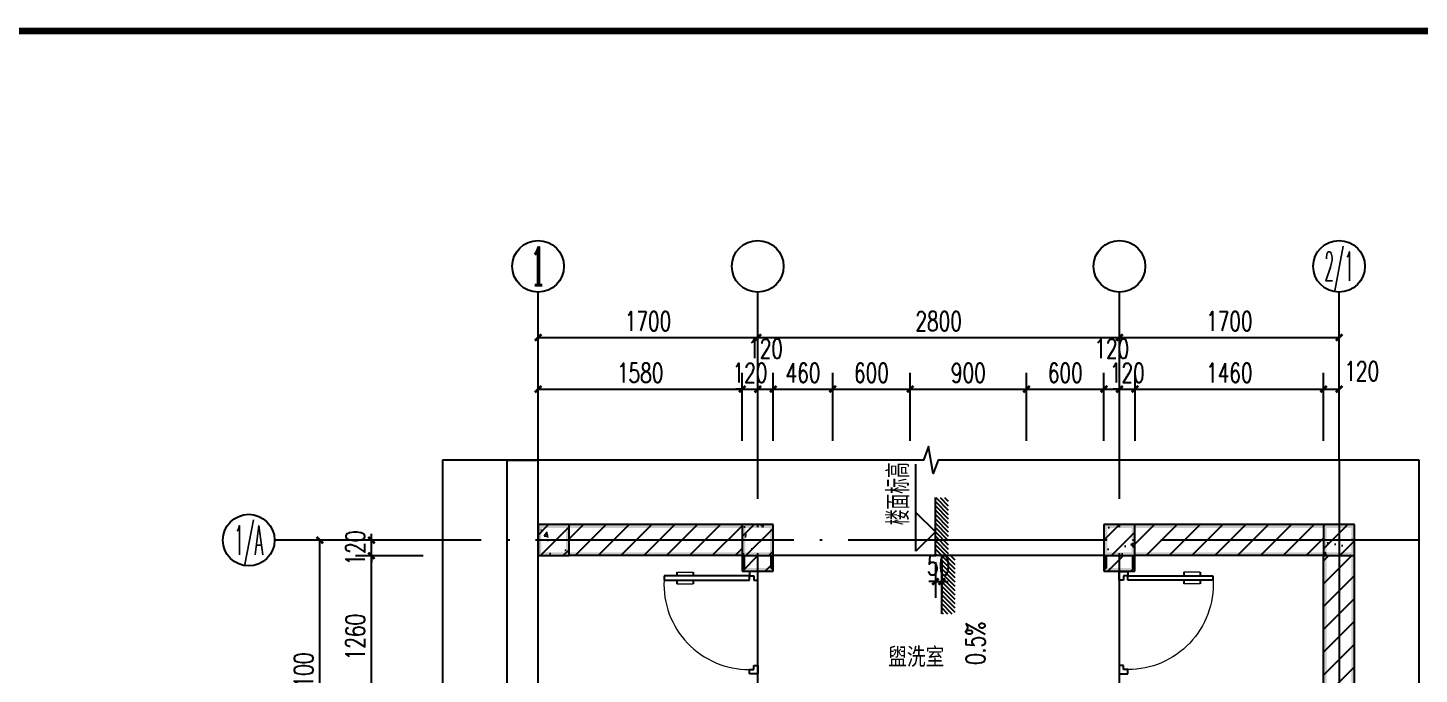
# Model space of a CAD drawing. Extents: x 13276711 to 13543385, y -848943 to -68012.
# Drawn here: x 13521369 to 13532139, y -824722 to -819718 of the extents above; entities that cross this region are included whole.
import ezdxf
from ezdxf.enums import TextEntityAlignment as Align

# ---------------------------------------------------------------- set-up
doc = ezdxf.new("R2010")
doc.units = 0
doc.header["$LTSCALE"] = 1000
doc.header["$MEASUREMENT"] = 0
doc.linetypes.add('DOTE', pattern=[2.42, 2, -0.2, 0.02, -0.2])
for name, color, linetype in [('AXIS', 3, 'Continuous'), ('AXIS_TEXT', 7, 'Continuous'), ('COLUMN', 2, 'Continuous'), ('DIM_ELEV', 3, 'Continuous'), ('DIM_SYMB', 3, 'Continuous'), ('DOTE', 1, 'DOTE'), ('PUB_DIM', 3, 'Continuous'), ('PUB_HATCH', 8, 'Continuous'), ('PUB_TEXT', 7, 'Continuous'), ('PUB_WALL', 9, 'Continuous'), ('TK', 4, 'Continuous'), ('WALL', 9, 'Continuous'), ('WALL-PARAPET', 6, 'Continuous'), ('WINDOW', 4, 'Continuous'), ('填充', 251, 'Continuous'), ('看线', 149, 'Continuous')]:
    doc.layers.add(name, color=color, linetype=linetype)
doc.styles.add('_TCH_AXIS', font='COMPLEX', dxfattribs={"bigfont": 'GBCBIG'})
doc.styles.add('_TCH_DIM', font='SIMPLEX', dxfattribs={"bigfont": 'GBCBIG'})
doc.styles.add('_TCH_DIM_T3', font='SIMPLEX', dxfattribs={"width": 0.705882, "bigfont": 'GBCBIG'})
doc.styles.add('COMPLEX', font='COMPLEX')
doc.styles.add('YAYA', font='', dxfattribs={"width": 0.8, "height": 1})
doc.styles.get('YAYA').set_extended_font_data('SimSun')
doc.dimstyles.new('_TCH_ARCH&&50', dxfattribs={"dimtxt": 148.75, "dimasz": 50, "dimexe": 125, "dimexo": 150, "dimgap": 50, "dimtad": 1, "dimdec": 0, "dimzin": 0, "dimdsep": 46, "dimtxsty": '_TCH_DIM_T3', "dimblk": 'ARCHTICK', "dimcen": 0.09, "dimclrt": 7, "dimazin": 2, "dimtfac": 1, "dimtdec": 0, "dimtix": 1, "dimtmove": 2, "dimatfit": 3, "dimfxl": 0, "dimtolj": 1, "dimtzin": 0, "dimarcsym": 0})
pattern_1 = [(45, (0, 89.76), (-88.388383, 88.388383), [])]
pattern_2 = [(45, (0, 0), (-88.3883476, 88.3883476), []), (50, (0, 0), (358.630091, -31.3760675), [37.5, -412.5]), (355, (0, 0), (-69.375667, 376.096067), [30, -330]), (100.4514, (29.9, -2.6), (289.254691, 344.719771), [31.870095, -350.571056]), (46.1842, (0, 100), (533.620524, -82.759507), [56.25, -618.75]), (96.6356, (44.47, 93.1), (467.331353, 487.058935), [47.805144, -525.8565]), (351.1842, (0, 100), (467.330973, 487.0593), [45, -495]), (21, (50, 75), (298.453526, -201.3094453), [37.5, -412.5]), (326, (50, 75), (121.657666, 362.575023), [30, -330]), (71.4514, (74.87, 58.22), (420.111314, 161.265248), [31.870095, -350.571056]), (37.5, (0, 0), (6.0799277, 166.4469269), [0, -326, 0, -335, 0, -331.25]), (7.5, (0, 0), (131.5347687, 197.205856), [0, -191, 0, -318.5, 0, -126.25]), (327.5, (-111.5, 0), (266.9112181, -11.2774359), [0, -125, 0, -390, 0, -517.5]), (317.5, (-161.5, 0), (291.5930847, 50.052491), [0, -162.5, 0, -259, 0, -367.5])]

# ---------------------------------------------------------------- blocks, each defined once
blk = doc.blocks.new('A$C687E1119')
at = {"layer": '填充', "color": 148}
for p, q in [((100, 1778), (122, 1800)), ((100, 1710), (190, 1800)), ((100, 1643), (257, 1800)), ((100, 1576), (300, 1776)), ((100, 1508), (300, 1708)), ((100, 1441), (300, 1641)), ((100, 1374), (300, 1574)), ((100, 1306), (300, 1506)), ((100, 1239), (300, 1439)), ((100, 1172), (300, 1372)), ((100, 1104), (300, 1304)), ((100, 1037), (300, 1237)), ((100, 970), (300, 1170)), ((100, 902), (300, 1102)), ((0, 735), (300, 1035)), ((0, 870), (30, 900)), ((0, 802), (98, 900)), ((0, 667), (200, 867)), ((233, 900), (300, 967)), ((0, 600), (200, 800)), ((0, 533), (200, 733)), ((0, 465), (200, 665)), ((0, 398), (200, 598)), ((0, 331), (200, 531)), ((0, 263), (200, 463)), ((0, 196), (200, 396)), ((0, 129), (200, 329)), ((0, 61), (200, 261)), ((6, 0), (200, 194)), ((73, 0), (200, 127)), ((141, 0), (200, 59))]:
    blk.add_line(p, q, dxfattribs=at)
at = {"layer": '看线', "color": 104}
blk.add_lwpolyline([(100, 1800), (100, 900), (0, 900), (0, 0)], dxfattribs=at)
blk = doc.blocks.new('GeYuanFrame_71421210', base_point=(20.09, 4.53))
at = {"layer": 'TK', "const_width": 1}
blk.add_lwpolyline([(45.09, 588.53), (851.09, 588.53), (851.09, 14.53), (45.09, 14.53)], close=True, dxfattribs=at)
blk = doc.blocks.new('$DorLib2D$00000009')
for p, q in [((0.413, 0.905), (0.413, 0.081)), ((0.454, 0.905), (0.413, 0.905)), ((0.454, 0.081), (0.454, 0.905)), ((0.413, 0.782), (0.378, 0.782)), ((0.489, 0.782), (0.454, 0.782)), ((0.413, 0.624), (0.378, 0.624)), ((0.489, 0.624), (0.454, 0.624)), ((-0.494, 0.081), (-0.453, 0.081)), ((-0.494, -0.002), (-0.494, 0.081)), ((-0.453, 0.081), (-0.453, 0.039)), ((-0.453, 0.039), (-0.412, 0.039)), ((-0.412, 0.039), (-0.412, -0.002)), ((0.413, 0.081), (0.454, 0.081)), ((0.454, 0.039), (0.413, 0.039)), ((0.413, 0.039), (0.413, -0.002)), ((0.495, 0.081), (0.454, 0.081)), ((0.454, 0.081), (0.454, 0.039)), ((0.495, -0.002), (0.495, 0.081)), ((-0.494, -0.002), (-0.494, -0.002)), ((-0.412, -0.002), (-0.494, -0.002)), ((0.413, -0.002), (0.495, -0.002)), ((0.495, -0.002), (0.495, -0.002))]:
    blk.add_line(p, q)
at = {"lineweight": 13}
for p, q in [((0.378, 0.782), (0.378, 0.624)), ((0.489, 0.782), (0.489, 0.624))]:
    blk.add_line(p, q, dxfattribs=at)
blk.add_arc((0.372, 0.082), 0.825, 87.134, 180.0717, dxfattribs=at)
blk = doc.blocks.new('_AXISO')
blk.add_circle((0, 0), 0.5)
at = {"layer": 'AXIS_TEXT', "style": 'COMPLEX', "width": 1.041667}
blk.add_attdef('A', text='', height=0.56, dxfattribs=at).set_placement((-0.25, -0.28), (0.25, -0.28), align=Align.FIT)
blk = doc.blocks.new('_ArchTick')
at = {"color": 0, "linetype": 'ByBlock', "const_width": 0.4}
blk.add_lwpolyline([(-0.5, -0.5), (0.5, 0.5)], dxfattribs=at)
blk = doc.blocks.new('*D884')
at = {"layer": 'AXIS', "color": 0, "lineweight": -2}
for p, q in [((13529819, -822915), (13529819, -821990)), ((13531519, -822915), (13531519, -821990)), ((13529819, -822115), (13531519, -822115))]:
    blk.add_line(p, q, dxfattribs=at)
at = {"layer": 'Defpoints', "color": 0}
for p in [(13531519, -822115), (13529819, -823065), (13531519, -823065)]:
    blk.add_point(p, dxfattribs=at)
at = {"layer": 'AXIS', "color": 0, "lineweight": -2, "xscale": 50, "yscale": 50, "zscale": 50, "rotation": 180}
blk.add_blockref('_ArchTick', (13529819, -822115), dxfattribs=at)
at = {"layer": 'AXIS', "color": 0, "lineweight": -2, "xscale": 50, "yscale": 50, "zscale": 50}
blk.add_blockref('_ArchTick', (13531519, -822115), dxfattribs=at)
at = {"layer": 'AXIS', "color": 7, "insert": (13530669, -821990), "char_height": 148.8, "attachment_point": 5, "style": '_TCH_DIM_T3'}
blk.add_mtext('\\A1;1700', dxfattribs=at)
blk = doc.blocks.new('*D885')
at = {"layer": 'AXIS', "color": 0, "lineweight": -2}
for p, q in [((13527019, -822915), (13527019, -821990)), ((13529819, -822915), (13529819, -821990)), ((13527019, -822115), (13529819, -822115))]:
    blk.add_line(p, q, dxfattribs=at)
at = {"layer": 'Defpoints', "color": 0}
for p in [(13529819, -822115), (13527019, -823065), (13529819, -823065)]:
    blk.add_point(p, dxfattribs=at)
at = {"layer": 'AXIS', "color": 0, "lineweight": -2, "xscale": 50, "yscale": 50, "zscale": 50, "rotation": 180}
blk.add_blockref('_ArchTick', (13527019, -822115), dxfattribs=at)
at = {"layer": 'AXIS', "color": 0, "lineweight": -2, "xscale": 50, "yscale": 50, "zscale": 50}
blk.add_blockref('_ArchTick', (13529819, -822115), dxfattribs=at)
at = {"layer": 'AXIS', "color": 7, "insert": (13528419, -821990), "char_height": 148.8, "attachment_point": 5, "style": '_TCH_DIM_T3'}
blk.add_mtext('\\A1;2800', dxfattribs=at)
blk = doc.blocks.new('*D886')
at = {"layer": 'AXIS', "color": 0, "lineweight": -2}
for p, q in [((13525319, -822915), (13525319, -821990)), ((13527019, -822915), (13527019, -821990)), ((13525319, -822115), (13527019, -822115))]:
    blk.add_line(p, q, dxfattribs=at)
at = {"layer": 'Defpoints', "color": 0}
for p in [(13527019, -822115), (13525319, -823065), (13527019, -823065)]:
    blk.add_point(p, dxfattribs=at)
at = {"layer": 'AXIS', "color": 0, "lineweight": -2, "xscale": 50, "yscale": 50, "zscale": 50, "rotation": 180}
blk.add_blockref('_ArchTick', (13525319, -822115), dxfattribs=at)
at = {"layer": 'AXIS', "color": 0, "lineweight": -2, "xscale": 50, "yscale": 50, "zscale": 50}
blk.add_blockref('_ArchTick', (13527019, -822115), dxfattribs=at)
at = {"layer": 'AXIS', "color": 7, "insert": (13526169, -821990), "char_height": 148.8, "attachment_point": 5, "style": '_TCH_DIM_T3'}
blk.add_mtext('\\A1;1700', dxfattribs=at)
blk = doc.blocks.new('*D887')
at = {"layer": 'AXIS', "color": 0, "lineweight": -2}
for p, q in [((13531399, -822915), (13531399, -822390)), ((13531519, -822915), (13531519, -822390)), ((13531399, -822515), (13531519, -822515))]:
    blk.add_line(p, q, dxfattribs=at)
at = {"layer": 'Defpoints', "color": 0}
for p in [(13531519, -822515), (13531399, -823065), (13531519, -823065)]:
    blk.add_point(p, dxfattribs=at)
at = {"layer": 'AXIS', "color": 0, "lineweight": -2, "xscale": 50, "yscale": 50, "zscale": 50, "rotation": 180}
blk.add_blockref('_ArchTick', (13531399, -822515), dxfattribs=at)
at = {"layer": 'AXIS', "color": 0, "lineweight": -2, "xscale": 50, "yscale": 50, "zscale": 50}
blk.add_blockref('_ArchTick', (13531519, -822515), dxfattribs=at)
at = {"layer": 'AXIS', "color": 7, "insert": (13531694, -822377), "char_height": 148.8, "attachment_point": 5, "style": '_TCH_DIM_T3'}
blk.add_mtext('\\A1;120', dxfattribs=at)
blk = doc.blocks.new('*D888')
at = {"layer": 'AXIS', "color": 0, "lineweight": -2}
for p, q in [((13529939, -822915), (13529939, -822390)), ((13531399, -822915), (13531399, -822390)), ((13529939, -822515), (13531399, -822515))]:
    blk.add_line(p, q, dxfattribs=at)
at = {"layer": 'Defpoints', "color": 0}
for p in [(13531399, -822515), (13529939, -823065), (13531399, -823065)]:
    blk.add_point(p, dxfattribs=at)
at = {"layer": 'AXIS', "color": 0, "lineweight": -2, "xscale": 50, "yscale": 50, "zscale": 50, "rotation": 180}
blk.add_blockref('_ArchTick', (13529939, -822515), dxfattribs=at)
at = {"layer": 'AXIS', "color": 0, "lineweight": -2, "xscale": 50, "yscale": 50, "zscale": 50}
blk.add_blockref('_ArchTick', (13531399, -822515), dxfattribs=at)
at = {"layer": 'AXIS', "color": 7, "insert": (13530669, -822390), "char_height": 148.8, "attachment_point": 5, "style": '_TCH_DIM_T3'}
blk.add_mtext('\\A1;1460', dxfattribs=at)
blk = doc.blocks.new('*D889')
at = {"layer": 'AXIS', "color": 0, "lineweight": -2}
for p, q in [((13529819, -822915), (13529819, -822390)), ((13529939, -822915), (13529939, -822390)), ((13529819, -822515), (13529769, -822515)), ((13529819, -822515), (13529939, -822515)), ((13529939, -822515), (13529989, -822515))]:
    blk.add_line(p, q, dxfattribs=at)
at = {"layer": 'Defpoints', "color": 0}
for p in [(13529939, -822515), (13529819, -823065), (13529939, -823065)]:
    blk.add_point(p, dxfattribs=at)
at = {"layer": 'AXIS', "color": 0, "lineweight": -2, "xscale": 50, "yscale": 50, "zscale": 50}
blk.add_blockref('_ArchTick', (13529819, -822515), dxfattribs=at)
at = {"layer": 'AXIS', "color": 0, "lineweight": -2, "xscale": 50, "yscale": 50, "zscale": 50, "rotation": 180}
blk.add_blockref('_ArchTick', (13529939, -822515), dxfattribs=at)
at = {"layer": 'AXIS', "color": 7, "insert": (13529879, -822390), "char_height": 148.8, "attachment_point": 5, "style": '_TCH_DIM_T3'}
blk.add_mtext('\\A1;120', dxfattribs=at)
blk = doc.blocks.new('*D890')
at = {"layer": 'AXIS', "color": 0, "lineweight": -2}
for p, q in [((13529699, -822915), (13529699, -822390)), ((13529819, -822915), (13529819, -822390)), ((13529699, -822515), (13529819, -822515))]:
    blk.add_line(p, q, dxfattribs=at)
at = {"layer": 'Defpoints', "color": 0}
for p in [(13529819, -822515), (13529699, -823065), (13529819, -823065)]:
    blk.add_point(p, dxfattribs=at)
at = {"layer": 'AXIS', "color": 0, "lineweight": -2, "xscale": 50, "yscale": 50, "zscale": 50, "rotation": 180}
blk.add_blockref('_ArchTick', (13529699, -822515), dxfattribs=at)
at = {"layer": 'AXIS', "color": 0, "lineweight": -2, "xscale": 50, "yscale": 50, "zscale": 50}
blk.add_blockref('_ArchTick', (13529819, -822515), dxfattribs=at)
at = {"layer": 'AXIS', "color": 7, "insert": (13529759, -822202), "char_height": 148.8, "attachment_point": 5, "style": '_TCH_DIM_T3'}
blk.add_mtext('\\A1;120', dxfattribs=at)
blk = doc.blocks.new('*D891')
at = {"layer": 'AXIS', "color": 0, "lineweight": -2}
for p, q in [((13529099, -822915), (13529099, -822390)), ((13529699, -822915), (13529699, -822390)), ((13529099, -822515), (13529699, -822515))]:
    blk.add_line(p, q, dxfattribs=at)
at = {"layer": 'Defpoints', "color": 0}
for p in [(13529699, -822515), (13529099, -823065), (13529699, -823065)]:
    blk.add_point(p, dxfattribs=at)
at = {"layer": 'AXIS', "color": 0, "lineweight": -2, "xscale": 50, "yscale": 50, "zscale": 50, "rotation": 180}
blk.add_blockref('_ArchTick', (13529099, -822515), dxfattribs=at)
at = {"layer": 'AXIS', "color": 0, "lineweight": -2, "xscale": 50, "yscale": 50, "zscale": 50}
blk.add_blockref('_ArchTick', (13529699, -822515), dxfattribs=at)
at = {"layer": 'AXIS', "color": 7, "insert": (13529399, -822390), "char_height": 148.8, "attachment_point": 5, "style": '_TCH_DIM_T3'}
blk.add_mtext('\\A1;600', dxfattribs=at)
blk = doc.blocks.new('*D892')
at = {"layer": 'AXIS', "color": 0, "lineweight": -2}
for p, q in [((13528199, -822915), (13528199, -822390)), ((13529099, -822915), (13529099, -822390)), ((13528199, -822515), (13529099, -822515))]:
    blk.add_line(p, q, dxfattribs=at)
at = {"layer": 'Defpoints', "color": 0}
for p in [(13529099, -822515), (13528199, -823065), (13529099, -823065)]:
    blk.add_point(p, dxfattribs=at)
at = {"layer": 'AXIS', "color": 0, "lineweight": -2, "xscale": 50, "yscale": 50, "zscale": 50, "rotation": 180}
blk.add_blockref('_ArchTick', (13528199, -822515), dxfattribs=at)
at = {"layer": 'AXIS', "color": 0, "lineweight": -2, "xscale": 50, "yscale": 50, "zscale": 50}
blk.add_blockref('_ArchTick', (13529099, -822515), dxfattribs=at)
at = {"layer": 'AXIS', "color": 7, "insert": (13528649, -822390), "char_height": 148.8, "attachment_point": 5, "style": '_TCH_DIM_T3'}
blk.add_mtext('\\A1;900', dxfattribs=at)
blk = doc.blocks.new('*D893')
at = {"layer": 'AXIS', "color": 0, "lineweight": -2}
for p, q in [((13527599, -822915), (13527599, -822390)), ((13528199, -822915), (13528199, -822390)), ((13527599, -822515), (13528199, -822515))]:
    blk.add_line(p, q, dxfattribs=at)
at = {"layer": 'Defpoints', "color": 0}
for p in [(13528199, -822515), (13527599, -823065), (13528199, -823065)]:
    blk.add_point(p, dxfattribs=at)
at = {"layer": 'AXIS', "color": 0, "lineweight": -2, "xscale": 50, "yscale": 50, "zscale": 50, "rotation": 180}
blk.add_blockref('_ArchTick', (13527599, -822515), dxfattribs=at)
at = {"layer": 'AXIS', "color": 0, "lineweight": -2, "xscale": 50, "yscale": 50, "zscale": 50}
blk.add_blockref('_ArchTick', (13528199, -822515), dxfattribs=at)
at = {"layer": 'AXIS', "color": 7, "insert": (13527899, -822390), "char_height": 148.8, "attachment_point": 5, "style": '_TCH_DIM_T3'}
blk.add_mtext('\\A1;600', dxfattribs=at)
blk = doc.blocks.new('*D894')
at = {"layer": 'AXIS', "color": 0, "lineweight": -2}
for p, q in [((13527139, -822915), (13527139, -822390)), ((13527599, -822915), (13527599, -822390)), ((13527139, -822515), (13527599, -822515))]:
    blk.add_line(p, q, dxfattribs=at)
at = {"layer": 'Defpoints', "color": 0}
for p in [(13527599, -822515), (13527139, -823065), (13527599, -823065)]:
    blk.add_point(p, dxfattribs=at)
at = {"layer": 'AXIS', "color": 0, "lineweight": -2, "xscale": 50, "yscale": 50, "zscale": 50, "rotation": 180}
blk.add_blockref('_ArchTick', (13527139, -822515), dxfattribs=at)
at = {"layer": 'AXIS', "color": 0, "lineweight": -2, "xscale": 50, "yscale": 50, "zscale": 50}
blk.add_blockref('_ArchTick', (13527599, -822515), dxfattribs=at)
at = {"layer": 'AXIS', "color": 7, "insert": (13527369, -822390), "char_height": 148.8, "attachment_point": 5, "style": '_TCH_DIM_T3'}
blk.add_mtext('\\A1;460', dxfattribs=at)
blk = doc.blocks.new('*D895')
at = {"layer": 'AXIS', "color": 0, "lineweight": -2}
for p, q in [((13527019, -822915), (13527019, -822390)), ((13527139, -822915), (13527139, -822390)), ((13527019, -822515), (13527139, -822515))]:
    blk.add_line(p, q, dxfattribs=at)
at = {"layer": 'Defpoints', "color": 0}
for p in [(13527139, -822515), (13527019, -823065), (13527139, -823065)]:
    blk.add_point(p, dxfattribs=at)
at = {"layer": 'AXIS', "color": 0, "lineweight": -2, "xscale": 50, "yscale": 50, "zscale": 50, "rotation": 180}
blk.add_blockref('_ArchTick', (13527019, -822515), dxfattribs=at)
at = {"layer": 'AXIS', "color": 0, "lineweight": -2, "xscale": 50, "yscale": 50, "zscale": 50}
blk.add_blockref('_ArchTick', (13527139, -822515), dxfattribs=at)
at = {"layer": 'AXIS', "color": 7, "insert": (13527079, -822202), "char_height": 148.8, "attachment_point": 5, "style": '_TCH_DIM_T3'}
blk.add_mtext('\\A1;120', dxfattribs=at)
blk = doc.blocks.new('*D896')
at = {"layer": 'AXIS', "color": 0, "lineweight": -2}
for p, q in [((13526899, -822915), (13526899, -822390)), ((13527019, -822915), (13527019, -822390)), ((13526899, -822515), (13526849, -822515)), ((13526899, -822515), (13527019, -822515)), ((13527019, -822515), (13527069, -822515))]:
    blk.add_line(p, q, dxfattribs=at)
at = {"layer": 'Defpoints', "color": 0}
for p in [(13527019, -822515), (13526899, -823065), (13527019, -823065)]:
    blk.add_point(p, dxfattribs=at)
at = {"layer": 'AXIS', "color": 0, "lineweight": -2, "xscale": 50, "yscale": 50, "zscale": 50}
blk.add_blockref('_ArchTick', (13526899, -822515), dxfattribs=at)
at = {"layer": 'AXIS', "color": 0, "lineweight": -2, "xscale": 50, "yscale": 50, "zscale": 50, "rotation": 180}
blk.add_blockref('_ArchTick', (13527019, -822515), dxfattribs=at)
at = {"layer": 'AXIS', "color": 7, "insert": (13526959, -822390), "char_height": 148.8, "attachment_point": 5, "style": '_TCH_DIM_T3'}
blk.add_mtext('\\A1;120', dxfattribs=at)
blk = doc.blocks.new('*D897')
at = {"layer": 'AXIS', "color": 0, "lineweight": -2}
for p, q in [((13525319, -822915), (13525319, -822390)), ((13526899, -822915), (13526899, -822390)), ((13525319, -822515), (13526899, -822515))]:
    blk.add_line(p, q, dxfattribs=at)
at = {"layer": 'Defpoints', "color": 0}
for p in [(13526899, -822515), (13525319, -823065), (13526899, -823065)]:
    blk.add_point(p, dxfattribs=at)
at = {"layer": 'AXIS', "color": 0, "lineweight": -2, "xscale": 50, "yscale": 50, "zscale": 50, "rotation": 180}
blk.add_blockref('_ArchTick', (13525319, -822515), dxfattribs=at)
at = {"layer": 'AXIS', "color": 0, "lineweight": -2, "xscale": 50, "yscale": 50, "zscale": 50}
blk.add_blockref('_ArchTick', (13526899, -822515), dxfattribs=at)
at = {"layer": 'AXIS', "color": 7, "insert": (13526109, -822390), "char_height": 148.8, "attachment_point": 5, "style": '_TCH_DIM_T3'}
blk.add_mtext('\\A1;1580', dxfattribs=at)
blk = doc.blocks.new('*D917')
at = {"layer": 'AXIS', "color": 0, "lineweight": -2}
for p, q in [((13524429, -823685), (13523504, -823685)), ((13523629, -825785), (13523629, -823685)), ((13524429, -825785), (13523504, -825785))]:
    blk.add_line(p, q, dxfattribs=at)
at = {"layer": 'Defpoints', "color": 0}
for p in [(13523629, -823685), (13524579, -823685), (13524579, -825785)]:
    blk.add_point(p, dxfattribs=at)
at = {"layer": 'AXIS', "color": 0, "lineweight": -2, "xscale": 50, "yscale": 50, "zscale": 50}
for p, rotation in [((13523629, -823685), 90), ((13523629, -825785), 270)]:
    blk.add_blockref('_ArchTick', p, dxfattribs=dict(at, rotation=rotation))
at = {"layer": 'AXIS', "color": 7, "insert": (13523504, -824735), "char_height": 148.8, "attachment_point": 5, "rotation": 90, "style": '_TCH_DIM_T3'}
blk.add_mtext('\\A1;2100', dxfattribs=at)
blk = doc.blocks.new('*D928')
at = {"layer": 'AXIS', "color": 0, "lineweight": -2}
for p, q in [((13524429, -823805), (13523904, -823805)), ((13524029, -825065), (13524029, -823805)), ((13524429, -825065), (13523904, -825065))]:
    blk.add_line(p, q, dxfattribs=at)
at = {"layer": 'Defpoints', "color": 0}
for p in [(13524029, -823805), (13524579, -823805), (13524579, -825065)]:
    blk.add_point(p, dxfattribs=at)
at = {"layer": 'AXIS', "color": 0, "lineweight": -2, "xscale": 50, "yscale": 50, "zscale": 50}
for p, rotation in [((13524029, -823805), 90), ((13524029, -825065), 270)]:
    blk.add_blockref('_ArchTick', p, dxfattribs=dict(at, rotation=rotation))
at = {"layer": 'AXIS', "color": 7, "insert": (13523904, -824435), "char_height": 148.8, "attachment_point": 5, "rotation": 90, "style": '_TCH_DIM_T3'}
blk.add_mtext('\\A1;1260', dxfattribs=at)
blk = doc.blocks.new('*D929')
at = {"layer": 'AXIS', "color": 0, "lineweight": -2}
for p, q in [((13524029, -823685), (13524029, -823635)), ((13524429, -823685), (13523904, -823685)), ((13524029, -823805), (13524029, -823685)), ((13524429, -823805), (13523904, -823805)), ((13524029, -823805), (13524029, -823855))]:
    blk.add_line(p, q, dxfattribs=at)
at = {"layer": 'Defpoints', "color": 0}
for p in [(13524029, -823685), (13524579, -823685), (13524579, -823805)]:
    blk.add_point(p, dxfattribs=at)
at = {"layer": 'AXIS', "color": 0, "lineweight": -2, "xscale": 50, "yscale": 50, "zscale": 50}
for p, rotation in [((13524029, -823685), 270), ((13524029, -823805), 90)]:
    blk.add_blockref('_ArchTick', p, dxfattribs=dict(at, rotation=rotation))
at = {"layer": 'AXIS', "color": 7, "insert": (13523904, -823745), "char_height": 148.8, "attachment_point": 5, "rotation": 90, "style": '_TCH_DIM_T3'}
blk.add_mtext('\\A1;120', dxfattribs=at)
blk = doc.blocks.new('*D940')
at = {"layer": 'Defpoints', "color": 0}
for p in [(13528394, -823705), (13528444, -823705), (13528444, -824005)]:
    blk.add_point(p, dxfattribs=at)
at = {"layer": 'PUB_DIM', "color": 0, "lineweight": -2}
for p, q in [((13528394, -823855), (13528394, -824130)), ((13528444, -823855), (13528444, -824130)), ((13528394, -824005), (13528344, -824005)), ((13528394, -824005), (13528444, -824005)), ((13528444, -824005), (13528494, -824005))]:
    blk.add_line(p, q, dxfattribs=at)
at = {"layer": 'PUB_DIM', "color": 0, "lineweight": -2, "xscale": 50, "yscale": 50, "zscale": 50}
blk.add_blockref('_ArchTick', (13528394, -824005), dxfattribs=at)
at = {"layer": 'PUB_DIM', "color": 0, "lineweight": -2, "xscale": 50, "yscale": 50, "zscale": 50, "rotation": 180}
blk.add_blockref('_ArchTick', (13528444, -824005), dxfattribs=at)
at = {"layer": 'PUB_DIM', "color": 7, "insert": (13528419, -823880), "char_height": 148.8, "attachment_point": 5, "style": '_TCH_DIM_T3'}
blk.add_mtext('\\A1;50', dxfattribs=at)

msp = doc.modelspace()

# ---------------------------------------------------------------- hatches: boundary and pattern name
at = {"layer": 'COLUMN'}
for points in [[(13525558.7, -823564.5), (13525318.7, -823564.5), (13525343.7, -823589.5), (13525533.7, -823589.5)], [(13525318.7, -823564.5), (13525318.7, -823804.5), (13525343.7, -823779.5), (13525343.7, -823589.5)], [(13525558.7, -823804.5), (13525558.7, -823564.5), (13525533.7, -823589.5), (13525533.7, -823779.5)], [(13527138.7, -823564.5), (13526898.7, -823564.5), (13526923.7, -823589.5), (13527113.7, -823589.5)], [(13526898.7, -823564.5), (13526898.7, -823804.5), (13526923.7, -823779.5), (13526923.7, -823589.5)], [(13527138.7, -823804.5), (13527138.7, -823564.5), (13527113.7, -823589.5), (13527113.7, -823779.5)], [(13529938.7, -823564.5), (13529698.7, -823564.5), (13529723.7, -823589.5), (13529913.7, -823589.5)], [(13529698.7, -823564.5), (13529698.7, -823804.5), (13529723.7, -823779.5), (13529723.7, -823589.5)], [(13529938.7, -823804.5), (13529938.7, -823564.5), (13529913.7, -823589.5), (13529913.7, -823779.5)], [(13531638.7, -823564.5), (13531398.7, -823564.5), (13531423.7, -823589.5), (13531613.7, -823589.5)], [(13531398.7, -823564.5), (13531398.7, -823804.5), (13531423.7, -823779.5), (13531423.7, -823589.5)], [(13531638.7, -823804.5), (13531638.7, -823564.5), (13531613.7, -823589.5), (13531613.7, -823779.5)], [(13525318.7, -823804.5), (13525558.7, -823804.5), (13525533.7, -823779.5), (13525343.7, -823779.5)], [(13526898.7, -823804.5), (13527138.7, -823804.5), (13527113.7, -823779.5), (13526923.7, -823779.5)], [(13529698.7, -823804.5), (13529938.7, -823804.5), (13529913.7, -823779.5), (13529723.7, -823779.5)], [(13531398.7, -823804.5), (13531638.7, -823804.5), (13531613.7, -823779.5), (13531423.7, -823779.5)]]:
    msp.add_hatch(color=256, dxfattribs=at).paths.add_polyline_path(points)
at = {"layer": 'PUB_HATCH'}
h = msp.add_hatch(dxfattribs=at)
h.set_pattern_fill('钢筋混凝土', color=256, scale=50, style=0)
h.set_pattern_definition(pattern_2)
h.paths.add_polyline_path([(13525318.7, -823804.5), (13525558.7, -823804.5), (13525558.7, -823564.5), (13525318.7, -823564.5)])
h = msp.add_hatch(dxfattribs=at)
h.set_pattern_fill('普通砖', color=256, scale=50, style=0)
h.set_pattern_definition(pattern_1)
h.paths.add_polyline_path([(13525558.7, -823564.5), (13525558.7, -823804.5), (13526898.7, -823804.5), (13526898.7, -823564.5)])
h = msp.add_hatch(dxfattribs=at)
h.set_pattern_fill('钢筋混凝土', color=256, scale=50, style=0)
h.set_pattern_definition(pattern_2)
h.paths.add_polyline_path([(13526898.7, -823804.5), (13527138.7, -823804.5), (13527138.7, -823564.5), (13526898.7, -823564.5)])
h = msp.add_hatch(dxfattribs=at)
h.set_pattern_fill('钢筋混凝土', color=256, scale=50, style=0)
h.set_pattern_definition(pattern_2)
h.paths.add_polyline_path([(13529698.7, -823804.5), (13529938.7, -823804.5), (13529938.7, -823564.5), (13529698.7, -823564.5)])
h = msp.add_hatch(dxfattribs=at)
h.set_pattern_fill('普通砖', color=256, scale=50, style=0)
h.set_pattern_definition(pattern_1)
h.paths.add_polyline_path([(13529938.7, -823564.5), (13529938.7, -823804.5), (13531398.7, -823804.5), (13531398.7, -823564.5)])
h = msp.add_hatch(dxfattribs=at)
h.set_pattern_fill('钢筋混凝土', color=256, scale=50, style=0)
h.set_pattern_definition(pattern_2)
h.paths.add_polyline_path([(13531398.7, -823804.5), (13531638.7, -823804.5), (13531638.7, -823564.5), (13531398.7, -823564.5)])
h = msp.add_hatch(dxfattribs=at)
h.set_pattern_fill('普通砖', color=256, scale=50, style=0)
h.set_pattern_definition(pattern_1)
h.paths.add_polyline_path([(13527138.7, -823804.5), (13526898.7, -823804.5), (13526898.7, -823924.5), (13527138.7, -823924.5)])
h = msp.add_hatch(dxfattribs=at)
h.set_pattern_fill('普通砖', color=256, scale=50, style=0)
h.set_pattern_definition(pattern_1)
h.paths.add_polyline_path([(13529938.7, -823804.5), (13529698.7, -823804.5), (13529698.7, -823924.5), (13529938.7, -823924.5)])
h = msp.add_hatch(dxfattribs=at)
h.set_pattern_fill('普通砖', color=256, scale=50, style=0)
h.set_pattern_definition(pattern_1)
h.paths.add_polyline_path([(13531638.7, -823804.5), (13531398.7, -823804.5), (13531398.7, -828784.5), (13531638.7, -828784.5)])
at = {"layer": 'PUB_WALL'}
for points in [[(13525558.7, -823564.5), (13525558.7, -823589.5), (13526898.7, -823589.5), (13526898.7, -823564.5)], [(13529938.7, -823564.5), (13529938.7, -823589.5), (13531398.7, -823589.5), (13531398.7, -823564.5)], [(13525558.7, -823779.5), (13525558.7, -823804.5), (13526898.7, -823804.5), (13526898.7, -823779.5)], [(13529938.7, -823779.5), (13529938.7, -823804.5), (13531398.7, -823804.5), (13531398.7, -823779.5)], [(13526923.7, -823804.5), (13526898.7, -823804.5), (13526898.7, -823924.5), (13526923.7, -823899.5)], [(13527138.7, -823804.5), (13527113.7, -823804.5), (13527113.7, -823899.5), (13527138.7, -823924.5)], [(13529723.7, -823804.5), (13529698.7, -823804.5), (13529698.7, -823924.5), (13529723.7, -823899.5)], [(13529938.7, -823804.5), (13529913.7, -823804.5), (13529913.7, -823899.5), (13529938.7, -823924.5)], [(13531423.7, -823804.5), (13531398.7, -823804.5), (13531398.7, -828784.5), (13531423.7, -828784.5)], [(13531638.7, -823804.5), (13531613.7, -823804.5), (13531613.7, -828784.5), (13531638.7, -828784.5)], [(13526898.7, -823924.5), (13527138.7, -823924.5), (13527113.7, -823899.5), (13526923.7, -823899.5)], [(13529698.7, -823924.5), (13529938.7, -823924.5), (13529913.7, -823899.5), (13529723.7, -823899.5)]]:
    msp.add_hatch(color=256, dxfattribs=at).paths.add_polyline_path(points)

# ---------------------------------------------------------------- linework, layer by layer
at = {"layer": 'AXIS'}
for p, q in [((13525318.7, -823064.5), (13525318.7, -821764.5)), ((13527018.7, -823064.5), (13527018.7, -821764.5)), ((13529818.7, -823064.5), (13529818.7, -821764.5)), ((13531518.7, -823064.5), (13531518.7, -821764.5)), ((13524578.7, -823684.5), (13523278.7, -823684.5))]:
    msp.add_line(p, q, dxfattribs=at)
at = {"layer": 'COLUMN'}
for p, q in [((13525558.7, -823564.5), (13525318.7, -823564.5)), ((13525318.7, -823564.5), (13525318.7, -823804.5)), ((13525558.7, -823804.5), (13525558.7, -823564.5)), ((13527138.7, -823564.5), (13526898.7, -823564.5)), ((13526898.7, -823564.5), (13526898.7, -823804.5)), ((13527138.7, -823804.5), (13527138.7, -823564.5)), ((13529938.7, -823564.5), (13529698.7, -823564.5)), ((13529698.7, -823564.5), (13529698.7, -823804.5)), ((13529938.7, -823804.5), (13529938.7, -823564.5)), ((13531638.7, -823564.5), (13531398.7, -823564.5)), ((13531398.7, -823564.5), (13531398.7, -823804.5)), ((13531638.7, -823804.5), (13531638.7, -823564.5)), ((13525318.7, -823804.5), (13525558.7, -823804.5)), ((13526898.7, -823804.5), (13527138.7, -823804.5)), ((13529698.7, -823804.5), (13529938.7, -823804.5)), ((13531398.7, -823804.5), (13531638.7, -823804.5))]:
    msp.add_line(p, q, dxfattribs=at)
at = {"layer": 'DIM_ELEV'}
for p, q in [((13528243.7, -823770.9), (13528243.7, -823095.2)), ((13528393.7, -823620.9), (13528243.7, -823470.9)), ((13528393.7, -823620.9), (13528243.7, -823770.9))]:
    msp.add_line(p, q, dxfattribs=at)
at = {"layer": 'DIM_SYMB'}
for points in [[(13532138.7, -823064.5), (13528414.9, -823064.5), (13528376.7, -823169.5), (13528339.7, -822959.5), (13528302.4, -823064.5), (13524578.7, -823064.5)], [(13524578.7, -823064.5), (13524578.7, -826238.3), (13524683.7, -826276.5), (13524473.7, -826313.5), (13524578.7, -826350.8), (13524578.7, -829524.5)], [(13532138.7, -829524.5), (13532138.7, -826350.8), (13532033.7, -826312.6), (13532243.7, -826275.5), (13532138.7, -826238.3), (13532138.7, -823064.5)]]:
    msp.add_lwpolyline(points, dxfattribs=at)
msp.add_lwpolyline([(13528831.3, -824180.2, 0, 0, 0), (13528831.3, -824630.2, 40, 0, 0), (13528831.3, -824780.2, 0, 0, 0)], format="xyseb", dxfattribs=at)
at = {"layer": 'DOTE'}
for p, q in [((13525318.7, -829524.5), (13525318.7, -823064.5)), ((13527018.7, -825784.5), (13527018.7, -823064.5)), ((13529818.7, -825784.5), (13529818.7, -823064.5)), ((13531518.7, -823064.5), (13531518.7, -829524.5)), ((13532138.7, -823684.5), (13524578.7, -823684.5))]:
    msp.add_line(p, q, dxfattribs=at)
at = {"layer": 'WALL'}
for p, q in [((13526898.7, -823564.5), (13525558.7, -823564.5)), ((13531398.7, -823564.5), (13529938.7, -823564.5)), ((13526898.7, -823804.5), (13525558.7, -823804.5)), ((13526898.7, -823804.5), (13526898.7, -823924.5)), ((13527138.7, -823924.5), (13527138.7, -823804.5)), ((13529698.7, -823804.5), (13529698.7, -823924.5)), ((13529938.7, -823924.5), (13529938.7, -823804.5)), ((13531398.7, -823804.5), (13529938.7, -823804.5)), ((13531398.7, -828784.5), (13531398.7, -823804.5)), ((13531638.7, -828784.5), (13531638.7, -823804.5)), ((13526898.7, -823924.5), (13527138.7, -823924.5)), ((13529698.7, -823924.5), (13529938.7, -823924.5))]:
    msp.add_line(p, q, dxfattribs=at)
at = {"layer": 'WALL-PARAPET'}
for p, q in [((13525078.7, -823684.5), (13525078.7, -823064.5)), ((13525078.7, -823064.5), (13525318.7, -823064.5)), ((13525318.7, -823564.5), (13525318.7, -823064.5)), ((13525078.7, -829024.5), (13525078.7, -823684.5)), ((13525318.7, -828784.5), (13525318.7, -823804.5))]:
    msp.add_line(p, q, dxfattribs=at)
at = {"layer": 'WINDOW'}
msp.add_line((13529698.7, -823804.5), (13527138.7, -823804.5), dxfattribs=at)

# ---------------------------------------------------------------- block references
at = {"xscale": 50, "yscale": 50, "zscale": 50}
msp.add_blockref('GeYuanFrame_71421210', (13496334.8, -848943.1), dxfattribs=at)
at = {"extrusion": (0, 0, -1), "xscale": 0.5, "yscale": 0.5, "zscale": -0.5, "rotation": 180}
msp.add_blockref('A$C687E1119', (-13528393.7, -823354.5), dxfattribs=at)
at = {"layer": 'AXIS'}
ref = msp.add_blockref('_AXISO', (13525318.7, -821564.5), dxfattribs=dict(at, xscale=400, yscale=400, zscale=400))
ref.add_attrib('A', '1', dxfattribs={"layer": 'AXIS_TEXT', "ltscale": 0.5, "height": 294.1, "style": '_TCH_AXIS'}).set_placement((13525255.6, -821711.6), (13525381.7, -821711.6), align=Align.FIT)
at = {"layer": 'AXIS', "xscale": 400, "yscale": 400, "zscale": 400}
for p in [(13527018.7, -821564.5), (13529818.7, -821564.5)]:
    msp.add_blockref('_AXISO', p, dxfattribs=at)
at = {"layer": 'AXIS'}
ref = msp.add_blockref('_AXISO', (13531518.7, -821564.5), dxfattribs=dict(at, xscale=400, yscale=400, zscale=400))
ref.add_attrib('A', '2/1', dxfattribs={"layer": 'AXIS_TEXT', "ltscale": 0.5, "height": 226.27, "style": '_TCH_AXIS', "width": 0.411765}).set_placement((13531405.5, -821677.7), (13531631.8, -821677.7), align=Align.FIT)
ref = msp.add_blockref('_AXISO', (13523078.7, -823684.5), dxfattribs=dict(at, xscale=400, yscale=400, zscale=400))
ref.add_attrib('A', '1/A', dxfattribs={"layer": 'AXIS_TEXT', "ltscale": 0.5, "height": 226.27, "style": '_TCH_AXIS', "width": 0.381818}).set_placement((13522965.5, -823797.7), (13523191.8, -823797.7), align=Align.FIT)
at = {"layer": 'WINDOW', "xscale": 800, "zscale": 800, "rotation": 90}
for p, yscale in [((13527018.7, -824324.5), 800), ((13529818.7, -824324.5), -800)]:
    msp.add_blockref('$DorLib2D$00000009', p, dxfattribs=dict(at, yscale=yscale))

# ---------------------------------------------------------------- texts
at = {"layer": 'PUB_TEXT', "style": '_TCH_DIM'}
msp.add_text('楼面标高', height=168.79, rotation=90, dxfattribs=at).set_placement((13528191.2, -823568.2))
at = {"layer": 'PUB_TEXT', "style": '_TCH_DIM', "width": 0.705882}
msp.add_text('0.5%%%', height=148.75, rotation=90, dxfattribs=at).set_placement((13528778.8, -824650.2))
at = {"layer": 'PUB_TEXT', "style": 'YAYA', "width": 0.8}
msp.add_text('盥洗室', height=132.91, dxfattribs=at).set_placement((13528028.2, -824651.8))

# ---------------------------------------------------------------- dimensions: what is measured, and where the dimension line sits
at = {"layer": 'AXIS'}
for p1, p2, distance, text, picture, middle in [((13525318.7, -823064.5), (13527018.7, -823064.5), 950, '1700', '*D886', (13526168.7, -821990.2)), ((13527018.7, -823064.5), (13529818.7, -823064.5), 950, '2800', '*D885', (13528418.7, -821990.2)), ((13529818.7, -823064.5), (13531518.7, -823064.5), 950, '1700', '*D884', (13530668.7, -821990.2)), ((13525318.7, -823064.5), (13526898.7, -823064.5), 550, '1580', '*D897', (13526108.7, -822390.2)), ((13526898.7, -823064.5), (13527018.7, -823064.5), 550, '120', '*D896', (13526958.7, -822390.2)), ((13527138.7, -823064.5), (13527598.7, -823064.5), 550, '460', '*D894', (13527368.7, -822390.2)), ((13527598.7, -823064.5), (13528198.7, -823064.5), 550, '600', '*D893', (13527898.7, -822390.2)), ((13528198.7, -823064.5), (13529098.7, -823064.5), 550, '900', '*D892', (13528648.7, -822390.2)), ((13529098.7, -823064.5), (13529698.7, -823064.5), 550, '600', '*D891', (13529398.7, -822390.2)), ((13529818.7, -823064.5), (13529938.7, -823064.5), 550, '120', '*D889', (13529878.7, -822390.2)), ((13529938.7, -823064.5), (13531398.7, -823064.5), 550, '1460', '*D888', (13530668.7, -822390.2)), ((13524578.7, -825784.5), (13524578.7, -823684.5), 950, '2100', '*D917', (13523504.3, -824734.5)), ((13524578.7, -823804.5), (13524578.7, -823684.5), 550, '120', '*D929', (13523904.3, -823744.5)), ((13524578.7, -825064.5), (13524578.7, -823804.5), 550, '1260', '*D928', (13523904.3, -824434.5))]:
    dim = msp.add_aligned_dim(p1=p1, p2=p2, distance=distance, text=text, dimstyle='_TCH_ARCH&&50', dxfattribs=at)
    dim.commit()
    dim.dimension.update_dxf_attribs({"geometry": picture, "text_midpoint": middle})
for base, p1, p2, picture, middle in [((13527138.7, -822514.5), (13527018.7, -823064.5), (13527138.7, -823064.5), '*D895', (13527078.7, -822202)), ((13529818.7, -822514.5), (13529698.7, -823064.5), (13529818.7, -823064.5), '*D890', (13529758.7, -822202)), ((13531518.7, -822514.5), (13531398.7, -823064.5), (13531518.7, -823064.5), '*D887', (13531693.7, -822377))]:
    dim = msp.add_linear_dim(base=base, p1=p1, p2=p2, angle=0, text='120', dimstyle='_TCH_ARCH&&50', dxfattribs=at)
    dim.commit()
    dim.dimension.update_dxf_attribs({"geometry": picture, "text_midpoint": middle, "dimtype": 161})
at = {"layer": 'PUB_DIM'}
dim = msp.add_aligned_dim(p1=(13528393.7, -823704.5), p2=(13528443.7, -823704.5), distance=-300, text='50', dimstyle='_TCH_ARCH&&50', dxfattribs=at)
dim.commit()
dim.dimension.update_dxf_attribs({"geometry": '*D940', "text_midpoint": (13528418.7, -823880.2)})

doc.saveas('drawing.dxf')
